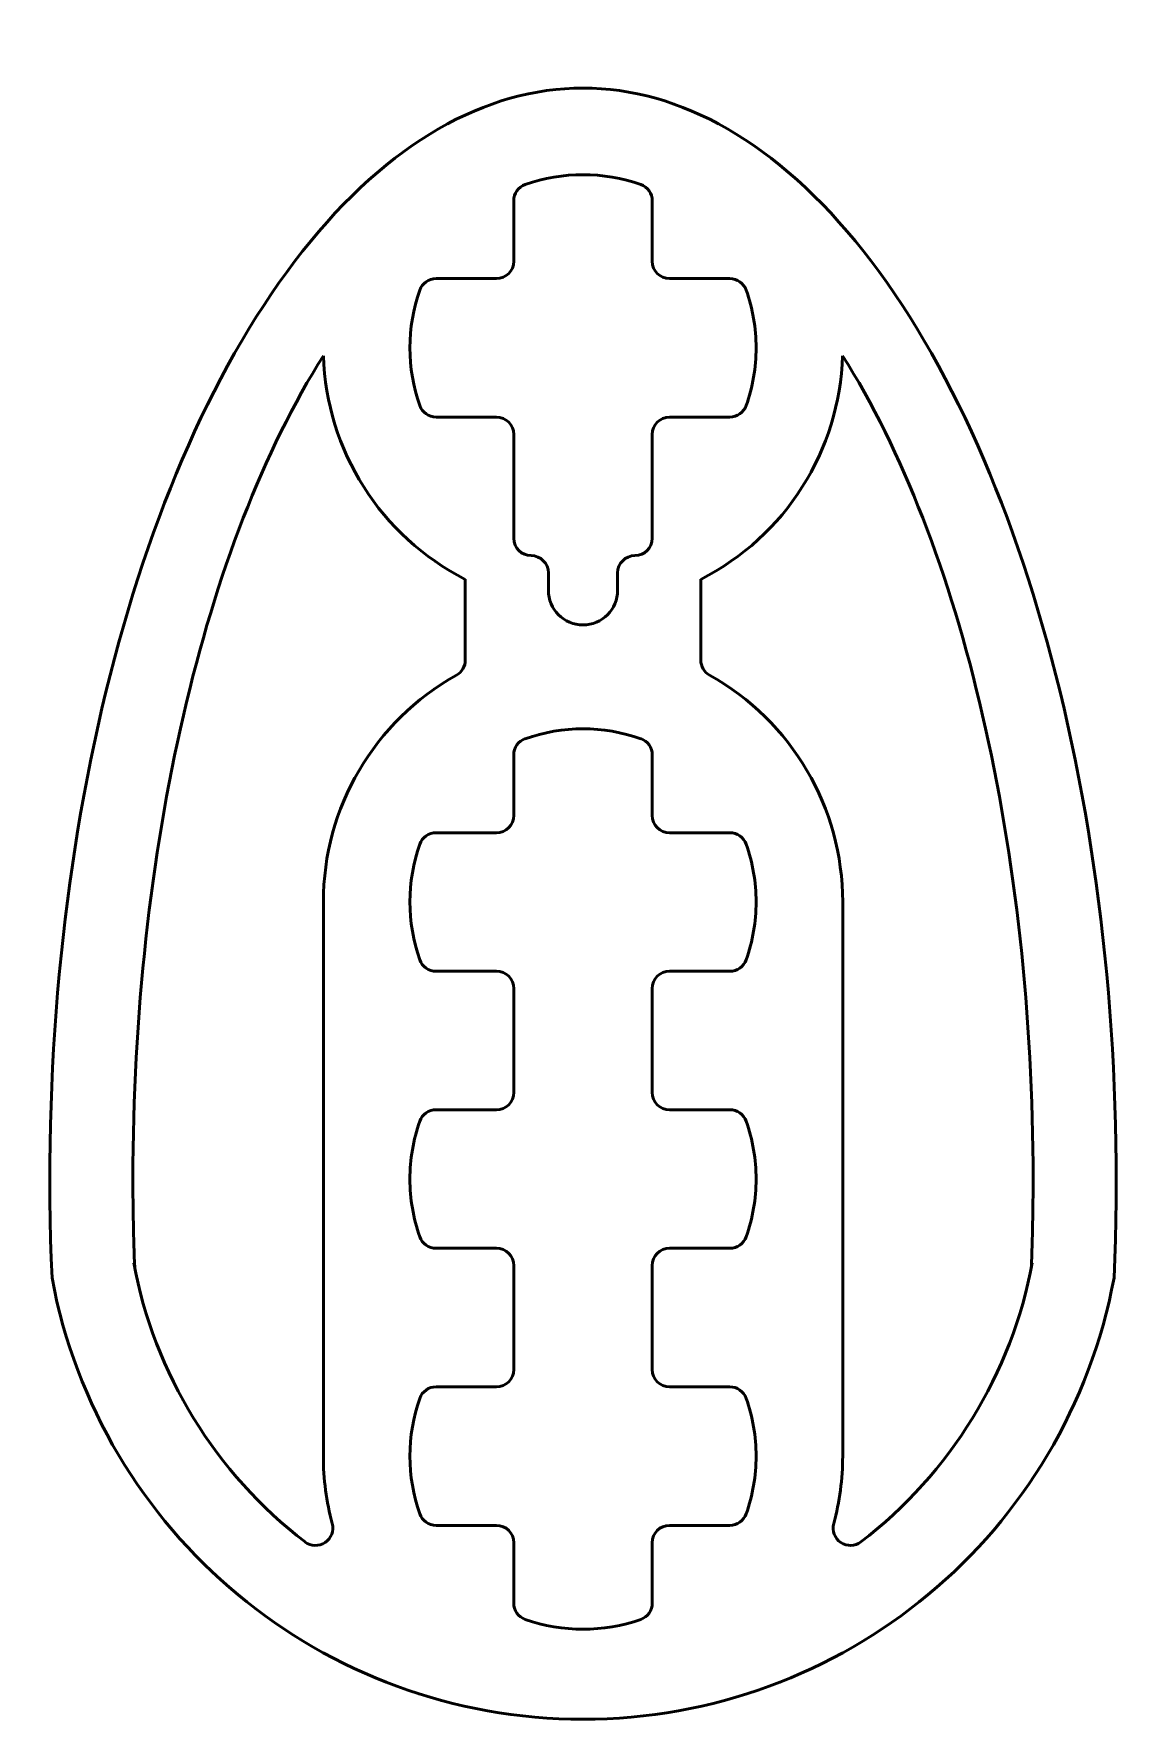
# Model space of a CAD drawing. Header units: millimetres. Extents: x 3423.2 to 3439.1, y 759 to 783.3.
import ezdxf

# ---------------------------------------------------------------- set-up
doc = ezdxf.new("R2010")
doc.units = ezdxf.units.MM
doc.layers.add('Contornos Visibles', color=7, linetype='Continuous', lineweight=50, true_color=0xffffff)

msp = doc.modelspace()

# ---------------------------------------------------------------- linework, layer by layer
at = {"layer": 'Contornos Visibles'}
for p, q in [((3430.146, 780.911), (3430.146, 780.039)), ((3432.146, 780.911), (3432.146, 780.039)), ((3429.024, 779.789), (3429.896, 779.789)), ((3432.396, 779.789), (3433.267, 779.789)), ((3429.024, 777.789), (3429.896, 777.789)), ((3432.396, 777.789), (3433.267, 777.789)), ((3430.146, 777.539), (3430.146, 776.039)), ((3432.146, 777.539), (3432.146, 776.039)), ((3429.446, 774.282), (3429.446, 775.447)), ((3430.646, 775.289), (3430.646, 775.539)), ((3431.646, 775.289), (3431.646, 775.539)), ((3432.846, 774.282), (3432.846, 775.447)), ((3430.146, 772.911), (3430.146, 772.039)), ((3432.146, 772.911), (3432.146, 772.039)), ((3429.024, 771.789), (3429.896, 771.789)), ((3432.396, 771.789), (3433.267, 771.789)), ((3427.396, 762.789), (3427.396, 770.789)), ((3434.896, 762.789), (3434.896, 770.789)), ((3429.024, 769.789), (3429.896, 769.789)), ((3432.396, 769.789), (3433.267, 769.789)), ((3430.146, 769.539), (3430.146, 768.039)), ((3432.146, 769.539), (3432.146, 768.039)), ((3429.024, 767.789), (3429.896, 767.789)), ((3432.396, 767.789), (3433.267, 767.789)), ((3429.024, 765.789), (3429.896, 765.789)), ((3432.396, 765.789), (3433.267, 765.789)), ((3430.146, 764.039), (3430.146, 765.539)), ((3432.146, 764.039), (3432.146, 765.539)), ((3429.024, 763.789), (3429.896, 763.789)), ((3432.396, 763.789), (3433.267, 763.789)), ((3429.024, 761.789), (3429.896, 761.789)), ((3432.396, 761.789), (3433.267, 761.789)), ((3430.146, 760.668), (3430.146, 761.539)), ((3432.146, 760.668), (3432.146, 761.539))]:
    msp.add_line(p, q, dxfattribs=at)
for centre, radius, start, end in [((3431.146, 778.789), 2.5, 70.5288, 109.4712), ((3430.396, 780.911), 0.25, 109.4712, 180), ((3431.896, 780.911), 0.25, 0, 70.5288), ((3429.896, 780.039), 0.25, 270, 0), ((3432.396, 780.039), 0.25, 180, 270), ((3429.024, 779.539), 0.25, 90, 160.5288), ((3433.267, 779.539), 0.25, 19.4712, 90), ((3431.146, 778.789), 2.5, 160.5288, 199.4712), ((3431.146, 778.789), 2.5, 0, 19.4712), ((3431.146, 778.789), 2.5, 340.5288, 0), ((3431.146, 778.789), 3.75, 181.7281, 243.0423), ((3431.146, 778.789), 3.75, 296.9577, 358.2719), ((3429.024, 778.039), 0.25, 199.4712, 270), ((3429.896, 777.539), 0.25, 0, 90), ((3432.396, 777.539), 0.25, 90, 180), ((3433.267, 778.039), 0.25, 270, 340.5288), ((3430.396, 776.039), 0.25, 180, 270), ((3431.896, 776.039), 0.25, 270, 0), ((3430.396, 775.539), 0.25, 0, 90), ((3431.896, 775.539), 0.25, 90, 180), ((3431.146, 775.289), 0.5, 180, 0), ((3429.196, 774.282), 0.25, 299.1764, 0), ((3433.096, 774.282), 0.25, 180, 240.8236), ((3431.146, 770.789), 3.75, 119.1764, 180), ((3431.146, 770.789), 3.75, 0, 60.8236), ((3430.396, 772.911), 0.25, 109.4712, 180), ((3431.146, 770.789), 2.5, 70.5288, 109.4712), ((3431.896, 772.911), 0.25, 0, 70.5288), ((3429.896, 772.039), 0.25, 270, 0), ((3432.396, 772.039), 0.25, 180, 270), ((3429.024, 771.539), 0.25, 90, 160.5288), ((3433.267, 771.539), 0.25, 19.4712, 90), ((3431.146, 770.789), 2.5, 160.5288, 199.4712), ((3431.146, 770.789), 2.5, 0, 19.4712), ((3431.146, 770.789), 2.5, 340.5288, 0), ((3429.024, 770.039), 0.25, 199.4712, 270), ((3433.267, 770.039), 0.25, 270, 340.5288), ((3429.896, 769.539), 0.25, 0, 90), ((3432.396, 769.539), 0.25, 90, 180), ((3429.896, 768.039), 0.25, 270, 0), ((3432.396, 768.039), 0.25, 180, 270), ((3429.024, 767.539), 0.25, 90, 160.5288), ((3433.267, 767.539), 0.25, 19.4712, 90), ((3431.146, 766.789), 2.5, 160.5288, 180), ((3431.146, 766.789), 2.5, 0, 19.4712), ((3431.146, 766.789), 2.5, 180, 199.4712), ((3431.146, 766.789), 2.5, 340.5288, 0), ((3429.024, 766.039), 0.25, 199.4712, 270), ((3433.267, 766.039), 0.25, 270, 340.5288), ((3431.146, 766.789), 6.6, 190.5429, 232.5373), ((3429.896, 765.539), 0.25, 0, 90), ((3432.396, 765.539), 0.25, 90, 180), ((3431.146, 766.789), 6.6, 307.4627, 349.4571), ((3431.146, 766.789), 7.8, 190.5429, 349.4571), ((3429.896, 764.039), 0.25, 270, 0), ((3432.396, 764.039), 0.25, 180, 270), ((3429.024, 763.539), 0.25, 90, 160.5288), ((3433.267, 763.539), 0.25, 19.4712, 90), ((3431.146, 762.789), 2.5, 160.5288, 199.4712), ((3431.146, 762.789), 2.5, 0, 19.4712), ((3431.146, 762.789), 3.75, 180, 195.0747), ((3431.146, 762.789), 2.5, 340.5288, 0), ((3431.146, 762.789), 3.75, 344.9253, 0), ((3429.024, 762.039), 0.25, 199.4712, 270), ((3433.267, 762.039), 0.25, 270, 340.5288), ((3427.283, 761.749), 0.25, 232.5373, 15.0747), ((3429.896, 761.539), 0.25, 0, 90), ((3432.396, 761.539), 0.25, 90, 180), ((3435.008, 761.749), 0.25, 164.9253, 307.4627), ((3430.396, 760.668), 0.25, 180, 250.5288), ((3431.896, 760.668), 0.25, 289.4712, 0), ((3431.146, 762.789), 2.5, 250.5288, 289.4712)]:
    msp.add_arc(centre, radius, start, end, dxfattribs=at)
for major_axis, ratio, start_param, end_param in [((0, 15.75), 0.488889, 4.62165, 1.661535), ((0, 14.55), 0.446735, 0.614643, 1.570796), ((0, 14.55), 0.446735, 4.712389, 5.668542), ((0, 14.55), 0.446735, 1.570796, 1.658835), ((0, 14.55), 0.446735, 4.62435, 4.712389)]:
    msp.add_ellipse((3431.146, 766.789), major_axis=major_axis, ratio=ratio, start_param=start_param, end_param=end_param, dxfattribs=at)

doc.saveas('drawing.dxf')
